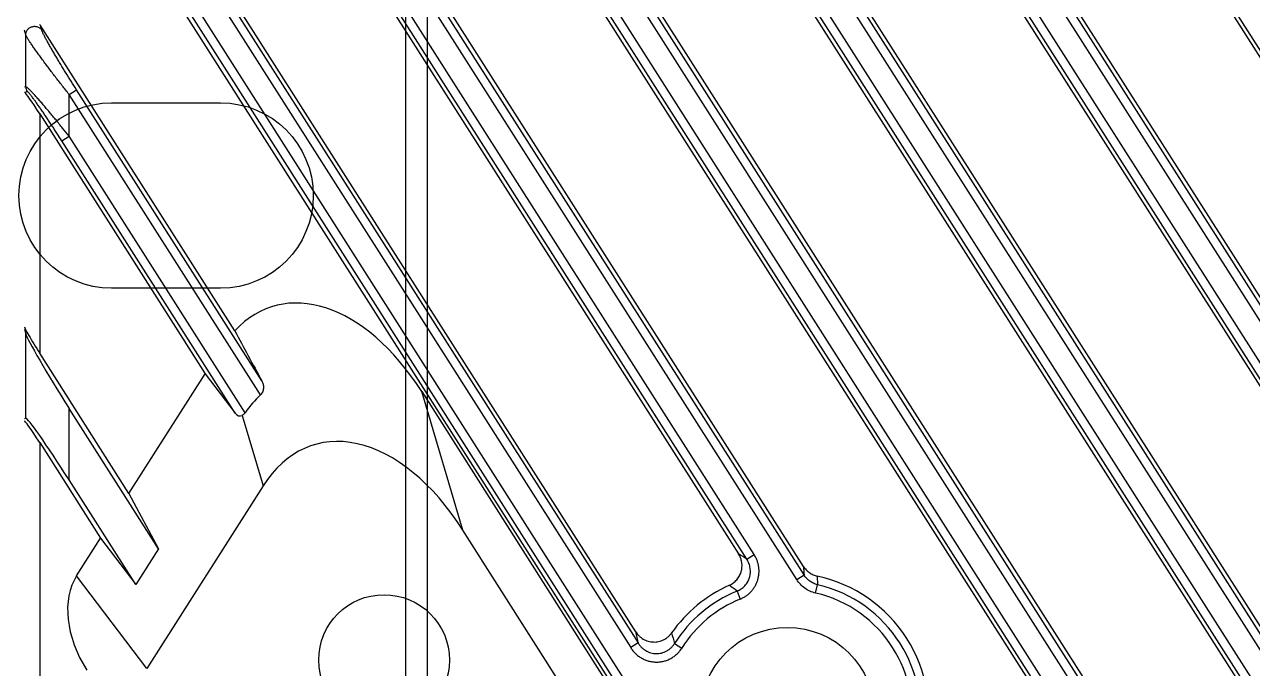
# Model space of a CAD drawing. Header units: millimetres. Extents: x 620 to 19791, y 2539 to 6969.
# Drawn here: x 16427 to 16483.3, y 3826.2 to 3855.7 of the extents above; entities that cross this region are included whole.
import ezdxf

# ---------------------------------------------------------------- set-up
doc = ezdxf.new("R2010")
doc.units = ezdxf.units.MM

# ---------------------------------------------------------------- blocks, each defined once
blk = doc.blocks.new('DTGFH')
at = {"color": 7, "linetype": 'Continuous'}
for p, q in [((8801.748, 4246.702), (8892.405, 4104.4)), ((8891.901, 4105.537), (8802.764, 4245.456)), ((8885.409, 4104.4), (8806.131, 4228.842)), ((8884.19, 4105.966), (8807.745, 4225.96)), ((8883.854, 4105.752), (8807.409, 4225.746)), ((8805.883, 4225.137), (8882.8, 4104.4)), ((8882.633, 4105.752), (8807.409, 4223.83)), ((8882.297, 4105.537), (8807.073, 4223.616)), ((8875.805, 4104.4), (8806.131, 4213.767)), ((8874.586, 4105.966), (8807.745, 4210.885)), ((8874.25, 4105.752), (8807.409, 4210.671)), ((8805.883, 4210.062), (8873.196, 4104.4)), ((8872.693, 4105.537), (8807.073, 4208.54)), ((8873.029, 4105.752), (8807.409, 4208.755)), ((8866.201, 4104.4), (8806.131, 4198.691)), ((8805.459, 4195.652), (8863.592, 4104.4)), ((8864.646, 4105.752), (8807.409, 4195.595)), ((8864.982, 4105.966), (8807.745, 4195.809)), ((8863.089, 4105.537), (8807.073, 4193.465)), ((8863.425, 4105.752), (8807.409, 4193.679)), ((8836.786, 4135.497), (8801.783, 4190.441)), ((8836.478, 4134.891), (8803.1, 4187.284)), ((8836.814, 4135.105), (8803.436, 4187.498)), ((8801.748, 4186.4), (8833.81, 4136.074)), ((8834.188, 4135.827), (8802.764, 4185.154)), ((8834.524, 4136.042), (8803.1, 4185.368)), ((8829.09, 4132.502), (8801.783, 4175.365)), ((8803.1, 4172.209), (8828.861, 4131.773)), ((8803.436, 4172.423), (8829.197, 4131.987)), ((8844.384, 4104.4), (8801.748, 4171.325)), ((8803.1, 4170.293), (8844.217, 4105.752)), ((8802.764, 4170.079), (8843.881, 4105.537)), ((8801.107, 4159.873), (8801.048, 4160.076)), ((8801.842, 4160.087), (8801.783, 4160.29)), ((8810.697, 4146.297), (8801.783, 4160.29)), ((8801.107, 4157.482), (8801.107, 4159.873)), ((8801.107, 4157.482), (8801.048, 4157.464)), ((8801.061, 4157.236), (8801.17, 4157.268)), ((8803.1, 4157.134), (8803.436, 4157.348)), ((8811.94, 4143.999), (8803.436, 4157.348)), ((8803.1, 4155.218), (8803.1, 4157.134)), ((8811.875, 4143.359), (8803.1, 4157.134)), ((8801.748, 4156.25), (8801.748, 4145.269)), ((8801.748, 4156.25), (8809.343, 4144.328)), ((8802.764, 4155.003), (8803.1, 4155.218)), ((8810.72, 4142.515), (8802.764, 4155.003)), ((8811.175, 4142.543), (8803.1, 4155.218)), ((8801.048, 4146.368), (8801.107, 4146.165)), ((8801.107, 4142.29), (8801.107, 4146.165)), ((8805.845, 4138.838), (8801.748, 4145.269)), ((8805.845, 4138.838), (8809.343, 4144.328)), ((8809.343, 4144.328), (8810.72, 4142.515)), ((8819.275, 4143.51), (8833.826, 4120.67)), ((8821.161, 4137.164), (8819.275, 4143.51)), ((8807.198, 4136.308), (8803.1, 4142.74)), ((8803.1, 4139.46), (8803.1, 4142.74)), ((8801.048, 4142.273), (8801.107, 4142.29)), ((8811.043, 4142.42), (8812.001, 4139.195)), ((8801.748, 4141.174), (8804.541, 4136.79)), ((8801.748, 4141.174), (8801.748, 4129.474)), ((8806.153, 4134.667), (8803.1, 4139.46)), ((8805.845, 4138.838), (8807.198, 4136.308)), ((8812.001, 4139.195), (8806.666, 4130.82)), ((8831.953, 4120.223), (8821.161, 4137.164)), ((8803.443, 4135.066), (8804.541, 4136.79)), ((8804.541, 4136.79), (8806.153, 4134.667)), ((8807.198, 4136.308), (8806.153, 4134.667)), ((8834.188, 4135.827), (8834.524, 4136.042)), ((8806.666, 4130.82), (8803.443, 4135.066)), ((8836.478, 4134.891), (8836.814, 4135.105)), ((8837.419, 4135.054), (8837.433, 4134.659)), ((8833.741, 4134.366), (8833.89, 4134.001)), ((8837.344, 4134.275), (8837.433, 4134.659)), ((8829.197, 4131.987), (8828.861, 4131.773)), ((8830.876, 4131.966), (8831.209, 4131.756))]:
    blk.add_line(p, q, dxfattribs=at)
for centre, radius in [((8817.548, 4131.2), 3), ((8836.048, 4128.7), 4)]:
    blk.add_circle(centre, radius, dxfattribs=at)
for centre, radius, start, end in [((8801.509, 4157.483), 0.402, 180.1282, 212.3718), ((8803.212, 4088.722), 56.378, 56.6713, 57.1308), ((8969.978, 4144.907), 133.524, 184.04112, 184.20977), ((8836.048, 4128.7), 6.5, 347.1762, 77.8238), ((8836.048, 4128.7), 6.5, 114.1626, 144.7775), ((8836.048, 4128.7), 6.117, 112.1573, 147.7289), ((8813.909, 4108.266), 32.78, 52.7708, 53.5427), ((8836.048, 4128.7), 5.724, 348.0813, 76.9187), ((8836.048, 4128.7), 6.117, 348.0813, 76.9187), ((8836.048, 4128.7), 5.724, 112.1573, 147.7289), ((8867.324, 4140.169), 38.996, 191.338, 192.1117), ((8857.13, 4139.705), 27.371, 195.3731, 196.4236)]:
    blk.add_arc(centre, radius, start, end, dxfattribs=at)
for centre, major_axis, ratio, start_param, end_param in [((8801.45, 4160.065), (-0.117, 0.402), 0.954439, -1.274405, -1.134443), ((8801.748, 4156.136), (-0.698, 1.104), 0.046753, -1.496981, -0.118001), ((8815.294, 4137.876), (-2.835, 9.544), 0.602666, -1.127854, 0.341339), ((8801.748, 4145.383), (-0.698, 1.104), 0.046753, 0.073815, 1.644612), ((8803.1, 4143.066), (-1.995, 3.155), 0.046753, 0.161082, 1.644612), ((8814.411, 4140.85), (-13.636, 24.957), 0.023371, 1.337982, 1.431485), ((8816.237, 4134.703), (-2.835, 9.544), 0.602666, 0.29007, 0.4519), ((8801.748, 4141.06), (-0.698, 1.104), 0.046753, -1.496981, 0.073815), ((8803.1, 4139.134), (-1.995, 3.155), 0.046753, -1.496981, -0.013451), ((8810.935, 4142.918), (0, 0.526), 0.63707, -3.839724, -2.813643), ((8817.179, 4131.53), (-2.835, 9.544), 0.602666, -1.127854, 0.481922), ((8806.599, 4132.125), (-2.652, 3.493), 0.684108, 0.247768, 1.451017)]:
    blk.add_ellipse(centre, major_axis=major_axis, ratio=ratio, start_param=start_param, end_param=end_param, dxfattribs=at)
for points, knots in [([(8801.107, 4159.873), (8801.108, 4159.894), (8801.112, 4159.935), (8801.129, 4159.994), (8801.155, 4160.051), (8801.19, 4160.103), (8801.233, 4160.149), (8801.283, 4160.188), (8801.339, 4160.219), (8801.399, 4160.241), (8801.461, 4160.255), (8801.525, 4160.258), (8801.588, 4160.252), (8801.649, 4160.236), (8801.706, 4160.211), (8801.759, 4160.178), (8801.805, 4160.136), (8801.831, 4160.104), (8801.842, 4160.087)], [0, 0, 0, 0, 0.061113, 0.122614, 0.184534, 0.246921, 0.309743, 0.372936, 0.436398, 0.5, 0.563602, 0.627064, 0.690257, 0.753079, 0.815466, 0.877386, 0.938887, 1, 1, 1, 1]), ([(8803.436, 4157.348), (8803.353, 4157.477), (8803.19, 4157.736), (8802.949, 4158.123), (8802.753, 4158.444), (8802.6, 4158.698), (8802.489, 4158.885), (8802.381, 4159.068), (8802.277, 4159.247), (8802.178, 4159.42), (8802.087, 4159.585), (8802.016, 4159.716), (8801.965, 4159.815), (8801.931, 4159.882), (8801.901, 4159.944), (8801.876, 4159.999), (8801.858, 4160.04), (8801.848, 4160.069), (8801.844, 4160.081), (8801.842, 4160.087)], [0, 0, 0, 0, 0.145071, 0.289149, 0.431131, 0.500908, 0.569567, 0.636803, 0.702211, 0.76523, 0.825074, 0.880596, 0.906233, 0.930094, 0.951832, 0.971044, 0.987264, 0.994099, 1, 1, 1, 1]), ([(8803.1, 4157.134), (8802.993, 4157.267), (8802.783, 4157.534), (8802.473, 4157.933), (8802.221, 4158.263), (8802.025, 4158.523), (8801.885, 4158.713), (8801.749, 4158.898), (8801.62, 4159.076), (8801.5, 4159.247), (8801.389, 4159.407), (8801.305, 4159.532), (8801.245, 4159.625), (8801.206, 4159.687), (8801.173, 4159.744), (8801.145, 4159.794), (8801.126, 4159.831), (8801.114, 4159.856), (8801.109, 4159.868), (8801.107, 4159.873)], [0, 0, 0, 0, 0.151037, 0.300586, 0.447016, 0.518439, 0.588237, 0.655992, 0.721178, 0.783101, 0.840848, 0.893205, 0.916879, 0.938573, 0.958018, 0.974928, 0.989013, 0.994909, 1, 1, 1, 1]), ([(8801.048, 4157.234), (8801.048, 4157.235), (8801.048, 4157.237), (8801.049, 4157.239), (8801.05, 4157.24), (8801.052, 4157.24), (8801.054, 4157.24), (8801.056, 4157.239), (8801.058, 4157.238), (8801.06, 4157.237), (8801.061, 4157.236)], [0, 0, 0, 0, 0.134285, 0.239811, 0.32531, 0.408071, 0.508221, 0.637767, 0.801257, 1, 1, 1, 1]), ([(8803.1, 4155.218), (8803, 4155.343), (8802.849, 4155.53), (8802.648, 4155.778), (8802.498, 4155.962), (8802.348, 4156.142), (8802.2, 4156.32), (8802.054, 4156.492), (8801.911, 4156.66), (8801.772, 4156.819), (8801.639, 4156.97), (8801.532, 4157.088), (8801.451, 4157.176), (8801.394, 4157.235), (8801.341, 4157.29), (8801.292, 4157.339), (8801.247, 4157.382), (8801.207, 4157.418), (8801.178, 4157.443), (8801.157, 4157.459), (8801.143, 4157.468), (8801.132, 4157.475), (8801.122, 4157.479), (8801.114, 4157.482), (8801.109, 4157.482), (8801.107, 4157.482)], [0, 0, 0, 0, 0.159125, 0.238223, 0.316727, 0.394381, 0.470878, 0.545834, 0.61877, 0.689065, 0.755896, 0.818173, 0.847169, 0.874456, 0.899785, 0.922889, 0.943475, 0.96125, 0.975933, 0.982041, 0.987297, 0.991693, 0.995234, 0.997964, 1, 1, 1, 1]), ([(8802.764, 4155.003), (8802.688, 4155.123), (8802.573, 4155.302), (8802.419, 4155.538), (8802.304, 4155.715), (8802.189, 4155.889), (8802.074, 4156.061), (8801.96, 4156.23), (8801.848, 4156.395), (8801.737, 4156.555), (8801.63, 4156.708), (8801.542, 4156.83), (8801.474, 4156.922), (8801.426, 4156.986), (8801.38, 4157.046), (8801.337, 4157.101), (8801.297, 4157.149), (8801.266, 4157.185), (8801.244, 4157.21), (8801.229, 4157.226), (8801.215, 4157.239), (8801.203, 4157.25), (8801.192, 4157.259), (8801.184, 4157.264), (8801.179, 4157.266), (8801.175, 4157.268), (8801.172, 4157.268), (8801.17, 4157.268)], [0, 0, 0, 0, 0.153079, 0.229318, 0.305164, 0.380451, 0.454965, 0.528436, 0.600519, 0.670738, 0.738434, 0.802663, 0.833068, 0.862042, 0.889307, 0.914531, 0.937321, 0.957232, 0.96596, 0.973791, 0.980669, 0.986547, 0.991394, 0.995199, 0.996723, 0.998012, 1, 1, 1, 1]), ([(8811.94, 4143.999), (8811.964, 4143.954), (8812.004, 4143.853), (8812.019, 4143.717), (8812.008, 4143.604), (8811.983, 4143.517), (8811.94, 4143.432), (8811.899, 4143.382), (8811.875, 4143.359)], [0, 0, 0, 0, 0.227078, 0.464087, 0.589087, 0.719873, 0.857282, 1, 1, 1, 1]), ([(8811.175, 4142.543), (8811.157, 4142.517), (8811.118, 4142.47), (8811.069, 4142.434), (8811.043, 4142.42)], [0, 0, 0, 0, 0.513569, 1, 1, 1, 1]), ([(8833.388, 4134.631), (8833.453, 4134.66), (8833.576, 4134.732), (8833.734, 4134.878), (8833.857, 4135.054), (8833.938, 4135.253), (8833.975, 4135.464), (8833.966, 4135.679), (8833.912, 4135.886), (8833.848, 4136.014), (8833.81, 4136.074)], [0, 0, 0, 0, 0.125002, 0.249996, 0.374989, 0.499982, 0.624978, 0.749979, 0.874984, 1, 1, 1, 1]), ([(8833.741, 4134.366), (8833.775, 4134.379), (8833.841, 4134.41), (8833.935, 4134.467), (8834.022, 4134.534), (8834.101, 4134.61), (8834.17, 4134.695), (8834.23, 4134.787), (8834.279, 4134.885), (8834.316, 4134.988), (8834.341, 4135.095), (8834.355, 4135.204), (8834.356, 4135.313), (8834.341, 4135.459), (8834.294, 4135.636), (8834.228, 4135.766), (8834.188, 4135.827)], [0, 0, 0, 0, 0.062516, 0.125059, 0.18761, 0.250176, 0.312748, 0.375323, 0.437895, 0.500458, 0.56301, 0.625545, 0.688062, 0.750558, 0.875309, 1, 1, 1, 1]), ([(8833.89, 4134.001), (8833.937, 4134.02), (8834.029, 4134.064), (8834.159, 4134.144), (8834.279, 4134.237), (8834.389, 4134.344), (8834.486, 4134.462), (8834.569, 4134.59), (8834.637, 4134.727), (8834.69, 4134.87), (8834.727, 4135.018), (8834.747, 4135.17), (8834.751, 4135.322), (8834.737, 4135.474), (8834.708, 4135.624), (8834.662, 4135.77), (8834.602, 4135.91), (8834.552, 4135.999), (8834.524, 4136.042)], [0, 0, 0, 0, 0.062496, 0.125, 0.187497, 0.249996, 0.312495, 0.374993, 0.437492, 0.499991, 0.56249, 0.624989, 0.687489, 0.749989, 0.81249, 0.874989, 0.9375, 1, 1, 1, 1]), ([(8836.786, 4135.497), (8836.821, 4135.442), (8836.903, 4135.337), (8837.054, 4135.207), (8837.228, 4135.109), (8837.355, 4135.068), (8837.419, 4135.054)], [0, 0, 0, 0, 0.250015, 0.500013, 0.750005, 1, 1, 1, 1]), ([(8837.344, 4134.275), (8837.255, 4134.296), (8837.082, 4134.354), (8836.845, 4134.491), (8836.639, 4134.671), (8836.527, 4134.815), (8836.478, 4134.891)], [0, 0, 0, 0, 0.249994, 0.49997, 0.749958, 1, 1, 1, 1]), ([(8837.433, 4134.659), (8837.37, 4134.674), (8837.245, 4134.717), (8837.076, 4134.816), (8836.929, 4134.946), (8836.849, 4135.05), (8836.814, 4135.105)], [0, 0, 0, 0, 0.250152, 0.500188, 0.750122, 1, 1, 1, 1]), ([(8829.09, 4132.502), (8829.111, 4132.468), (8829.159, 4132.402), (8829.242, 4132.312), (8829.334, 4132.232), (8829.436, 4132.165), (8829.545, 4132.109), (8829.66, 4132.068), (8829.779, 4132.041), (8829.901, 4132.029), (8830.023, 4132.032), (8830.144, 4132.05), (8830.261, 4132.084), (8830.374, 4132.131), (8830.479, 4132.193), (8830.577, 4132.267), (8830.664, 4132.352), (8830.715, 4132.416), (8830.738, 4132.449)], [0, 0, 0, 0, 0.062496, 0.125005, 0.187502, 0.250003, 0.312503, 0.375004, 0.437504, 0.500003, 0.562502, 0.625002, 0.687501, 0.75, 0.8125, 0.874996, 0.937504, 1, 1, 1, 1]), ([(8829.197, 4131.987), (8829.219, 4131.951), (8829.268, 4131.883), (8829.352, 4131.789), (8829.447, 4131.706), (8829.551, 4131.635), (8829.664, 4131.578), (8829.783, 4131.535), (8829.906, 4131.507), (8830.032, 4131.496), (8830.159, 4131.502), (8830.283, 4131.524), (8830.404, 4131.563), (8830.518, 4131.617), (8830.624, 4131.686), (8830.72, 4131.768), (8830.805, 4131.862), (8830.854, 4131.931), (8830.876, 4131.966)], [0, 0, 0, 0, 0.06236, 0.124747, 0.187159, 0.249602, 0.312077, 0.374583, 0.437117, 0.499674, 0.562246, 0.624826, 0.687404, 0.74997, 0.812518, 0.87504, 0.937538, 1, 1, 1, 1]), ([(8828.861, 4131.773), (8828.892, 4131.723), (8828.961, 4131.629), (8829.08, 4131.5), (8829.214, 4131.386), (8829.361, 4131.29), (8829.519, 4131.213), (8829.685, 4131.156), (8829.857, 4131.12), (8830.032, 4131.107), (8830.207, 4131.116), (8830.38, 4131.148), (8830.548, 4131.201), (8830.706, 4131.276), (8830.855, 4131.371), (8830.99, 4131.483), (8831.109, 4131.612), (8831.178, 4131.707), (8831.209, 4131.756)], [0, 0, 0, 0, 0.062501, 0.125004, 0.187504, 0.250005, 0.312504, 0.375003, 0.437502, 0.5, 0.562497, 0.624995, 0.687493, 0.749992, 0.812491, 0.874991, 0.937497, 1, 1, 1, 1])]:
    blk.add_open_spline(points, degree=3, knots=knots, dxfattribs=at)
blk = doc.blocks.new('*U116')
blk.add_blockref('DTGFH', (-9101.048, -4276.2))
blk = doc.blocks.new('*U117')
at = {"color": 0, "linetype": 'ByBlock', "lineweight": -2, "transparency": 16777216}
blk.add_blockref('*U116', (2400, 0), dxfattribs=at)
blk = doc.blocks.new('ERTFHGJ')
at = {"color": 40, "linetype": 'Continuous', "true_color": 0xf8d731}
for p, q in [((8878.457, 3617.77), (8878.457, 3696.77)), ((8879.457, 3617.77), (8879.457, 3696.77)), ((8892.957, 3661.52), (8887.957, 3661.52)), ((8887.957, 3653.02), (8892.957, 3653.02))]:
    blk.add_line(p, q, dxfattribs=at)
for centre, start, end in [((8887.957, 3657.27), 90, 270), ((8892.957, 3657.27), 270, 90)]:
    blk.add_arc(centre, 4.25, start, end, dxfattribs=at)
blk = doc.blocks.new('ryfh')
at = {"xscale": -1}
blk.add_blockref('ERTFHGJ', (17197.083, 190.944), dxfattribs=at)

msp = doc.modelspace()

# ---------------------------------------------------------------- block references
for name, p in [('*U117', (14326.96016, 3971.56341)), ('ryfh', (8126.83352, -0.35097))]:
    msp.add_blockref(name, p)

doc.saveas('drawing.dxf')
